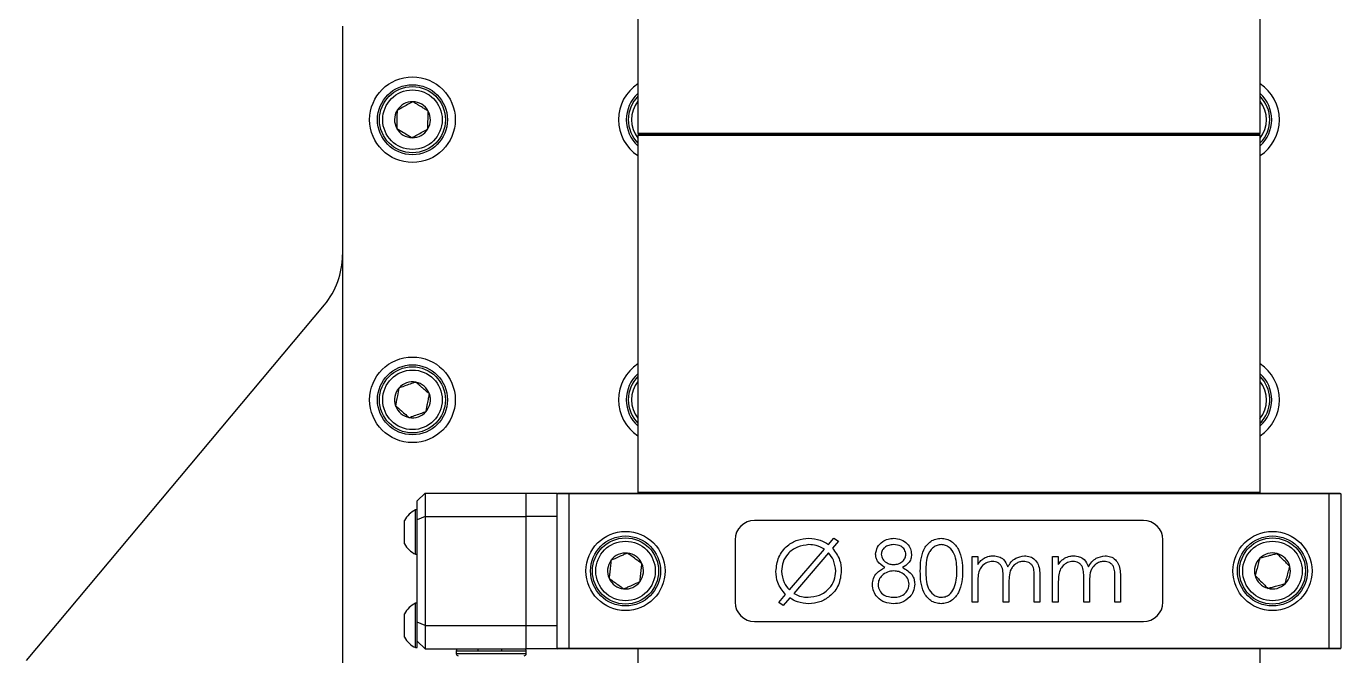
# Model space of a CAD drawing. Header units: millimetres. Extents: x 0 to 279, y 0 to 216.
# Drawn here: x 23.04 to 51.21, y 99.86 to 113.34 of the extents above; entities that cross this region are included whole.
import ezdxf

# ---------------------------------------------------------------- set-up
doc = ezdxf.new("R2010")
doc.units = ezdxf.units.MM

msp = doc.modelspace()

# ---------------------------------------------------------------- linework, layer by layer
at = {"color": 7, "linetype": 'Continuous', "lineweight": 25}
for p, q in [((36.147, 114.854), (36.147, 111.046)), ((49.481, 111.046), (49.481, 114.854)), ((29.814, 113.337), (29.814, 88.194)), ((36.147, 111.046), (36.172, 111.021)), ((36.147, 111.046), (49.481, 111.046)), ((36.172, 111.021), (36.147, 110.996)), ((36.172, 111.021), (49.456, 111.021)), ((49.456, 111.021), (49.481, 111.046)), ((49.481, 110.996), (49.456, 111.021)), ((36.147, 110.996), (36.147, 103.354)), ((49.481, 110.996), (36.147, 110.996)), ((49.481, 103.354), (49.481, 110.996)), ((29.424, 107.368), (23.037, 99.756)), ((49.529, 104.889), (49.481, 104.836)), ((31.585, 103.337), (31.418, 103.171)), ((31.418, 102.768), (31.418, 103.171)), ((31.585, 103.337), (31.585, 102.837)), ((31.585, 103.337), (33.751, 103.337)), ((33.751, 103.337), (34.418, 103.337)), ((33.751, 102.837), (33.751, 103.337)), ((34.418, 103.337), (34.418, 103.321)), ((34.418, 103.321), (34.435, 103.337)), ((34.668, 103.321), (34.418, 103.321)), ((34.418, 100.021), (34.418, 103.321)), ((34.435, 103.337), (34.668, 103.337)), ((34.668, 103.321), (34.668, 103.337)), ((34.668, 103.337), (50.96, 103.337)), ((34.668, 103.321), (34.668, 100.021)), ((50.96, 103.321), (34.668, 103.321)), ((36.146, 103.354), (36.146, 103.337)), ((42.814, 103.354), (36.146, 103.354)), ((49.482, 103.354), (42.814, 103.354)), ((49.482, 103.337), (49.482, 103.354)), ((50.96, 103.337), (51.193, 103.337)), ((50.96, 103.321), (50.96, 103.337)), ((51.21, 103.321), (50.96, 103.321)), ((50.96, 100.021), (50.96, 103.321)), ((51.193, 103.337), (51.21, 103.321)), ((51.21, 103.321), (51.21, 100.021)), ((31.418, 102.979), (31.377, 102.979)), ((31.377, 102.493), (31.377, 102.979)), ((31.585, 102.837), (31.418, 102.768)), ((31.585, 102.837), (33.751, 102.837)), ((31.585, 102.837), (31.585, 100.504)), ((34.418, 102.837), (33.751, 102.837)), ((33.751, 100.504), (33.751, 102.837)), ((31.143, 102.498), (31.143, 102.754)), ((31.418, 100.573), (31.418, 102.768)), ((46.981, 102.754), (38.647, 102.754)), ((31.143, 102.254), (31.143, 102.498)), ((31.377, 102.029), (31.377, 102.493)), ((38.231, 102.337), (38.231, 101.004)), ((40.23, 102.237), (40.349, 102.376)), ((40.446, 102.312), (40.315, 102.158)), ((40.349, 102.376), (40.446, 102.312)), ((47.397, 101.004), (47.397, 102.337)), ((31.377, 102.029), (31.418, 102.029)), ((39.395, 101.264), (40.145, 102.137)), ((40.23, 102.059), (39.485, 101.191)), ((43.31, 101.978), (43.429, 101.978)), ((43.31, 101.004), (43.31, 101.978)), ((43.429, 101.978), (43.429, 101.809)), ((45.036, 101.978), (45.156, 101.978)), ((45.036, 101.004), (45.036, 101.978)), ((45.156, 101.978), (45.156, 101.809)), ((43.976, 101.004), (43.976, 101.5)), ((44.643, 101.004), (44.643, 101.532)), ((44.763, 101.532), (44.763, 101.004)), ((45.703, 101.004), (45.703, 101.5)), ((46.37, 101.004), (46.37, 101.532)), ((46.489, 101.532), (46.489, 101.004)), ((39.164, 100.996), (39.312, 101.167)), ((43.429, 101.414), (43.429, 101.004)), ((44.096, 101.383), (44.096, 101.004)), ((45.156, 101.414), (45.156, 101.004)), ((45.823, 101.383), (45.823, 101.004)), ((31.418, 100.979), (31.377, 100.979)), ((31.377, 100.359), (31.377, 100.979)), ((39.262, 100.932), (39.164, 100.996)), ((39.401, 101.094), (39.262, 100.932)), ((43.429, 101.004), (43.31, 101.004)), ((44.096, 101.004), (43.976, 101.004)), ((44.763, 101.004), (44.643, 101.004)), ((45.156, 101.004), (45.036, 101.004)), ((45.823, 101.004), (45.703, 101.004)), ((46.489, 101.004), (46.37, 101.004)), ((31.143, 100.428), (31.143, 100.754)), ((38.647, 100.587), (46.981, 100.587)), ((31.143, 100.254), (31.143, 100.428)), ((31.377, 100.029), (31.377, 100.359)), ((31.585, 100.504), (31.418, 100.573)), ((31.418, 100.171), (31.418, 100.573)), ((31.585, 100.504), (31.585, 100.004)), ((31.585, 100.504), (33.751, 100.504)), ((33.751, 100.504), (34.418, 100.504)), ((33.751, 100.004), (33.751, 100.504)), ((31.377, 100.029), (31.418, 100.029)), ((31.418, 100.029), (31.418, 100.171)), ((31.585, 100.004), (31.418, 100.171)), ((34.418, 100.021), (34.418, 100.004)), ((34.418, 100.021), (34.668, 100.021)), ((34.418, 100.021), (34.435, 100.004)), ((34.668, 100.021), (34.668, 100.004)), ((34.668, 100.021), (50.96, 100.021)), ((50.96, 100.021), (51.21, 100.021)), ((50.96, 100.021), (50.96, 100.004)), ((51.193, 100.004), (51.21, 100.021)), ((31.585, 100.004), (33.751, 100.004)), ((32.251, 99.956), (32.251, 99.898)), ((32.717, 99.987), (32.717, 99.975)), ((32.723, 99.973), (32.717, 99.975)), ((33.229, 99.97), (33.229, 99.991)), ((34.418, 100.004), (33.751, 100.004)), ((33.751, 99.898), (33.751, 99.956)), ((34.668, 100.004), (34.435, 100.004)), ((50.96, 100.004), (34.668, 100.004)), ((36.147, 100.004), (36.147, 86.671)), ((49.481, 86.671), (49.481, 100.004)), ((51.193, 100.004), (50.96, 100.004))]:
    msp.add_line(p, q, dxfattribs=at)
at = {"color": 8, "linetype": 'Continuous', "lineweight": 25}
for p, q in [((33.751, 99.956), (32.251, 99.956)), ((33.751, 99.898), (32.251, 99.898))]:
    msp.add_line(p, q, dxfattribs=at)
at = {"color": 7, "linetype": 'Continuous', "lineweight": 25}
for centre, radius in [((31.314, 111.337), 0.917), ((31.314, 111.337), 0.75), ((31.314, 111.337), 0.708), ((31.314, 111.337), 0.638), ((31.314, 105.337), 0.917), ((31.314, 105.337), 0.75), ((31.314, 105.337), 0.708), ((31.314, 105.337), 0.638), ((35.881, 101.671), 0.848), ((35.881, 101.671), 0.75), ((35.881, 101.671), 0.708), ((35.881, 101.671), 0.638), ((49.747, 101.671), 0.848), ((49.747, 101.671), 0.75), ((49.747, 101.671), 0.708), ((49.747, 101.671), 0.638)]:
    msp.add_circle(centre, radius, dxfattribs=at)
for centre, radius, start, end in [((36.647, 111.337), 0.917, 123.0557, 236.9443), ((36.647, 111.337), 0.75, 131.8103, 228.1897), ((48.981, 111.337), 0.917, 303.0557, 56.9443), ((48.981, 111.337), 0.75, 311.8103, 48.1897), ((31.314, 111.337), 0.385, 88.9187, 148.9187), ((31.314, 111.337), 0.385, 28.9187, 88.9187), ((36.647, 111.337), 0.708, 134.9009, 225.0991), ((36.647, 111.337), 0.638, 141.6573, 218.3427), ((48.981, 111.337), 0.708, 315.357, 45.0991), ((48.981, 111.337), 0.638, 321.6573, 38.3427), ((31.314, 111.337), 0.385, 148.9187, 208.9187), ((31.314, 111.337), 0.385, 328.9187, 28.9187), ((31.314, 111.337), 0.385, 208.9187, 268.9187), ((31.314, 111.337), 0.385, 268.9187, 328.9187), ((28.147, 108.439), 1.667, 320, 0), ((36.647, 105.337), 0.917, 123.0557, 236.9443), ((48.981, 105.337), 0.917, 303.0557, 56.9443), ((31.314, 105.337), 0.385, 79.2165, 139.2165), ((31.314, 105.337), 0.385, 19.2165, 79.2165), ((36.647, 105.337), 0.75, 131.8103, 228.1897), ((36.647, 105.337), 0.708, 134.9009, 225.0991), ((36.647, 105.337), 0.638, 141.6573, 218.3427), ((48.981, 105.337), 0.638, 320.7054, 38.3427), ((48.981, 105.337), 0.75, 311.8103, 48.1897), ((48.981, 105.337), 0.708, 320.7054, 45.0991), ((31.314, 105.337), 0.385, 139.2165, 199.2165), ((31.314, 105.337), 0.385, 319.2165, 19.2165), ((31.314, 105.337), 0.385, 199.2165, 259.2165), ((31.314, 105.337), 0.385, 259.2165, 319.2165), ((31.609, 102.504), 0.529, 116.0373, 151.7773), ((38.647, 102.337), 0.417, 90, 180), ((46.981, 102.337), 0.417, 0, 90), ((31.609, 102.504), 0.529, 208.2227, 243.9627), ((35.881, 101.671), 0.385, 83.9913, 143.9913), ((35.881, 101.671), 0.385, 23.9913, 83.9913), ((49.747, 101.671), 0.385, 74.8684, 134.8684), ((49.747, 101.671), 0.385, 14.8684, 74.8684), ((35.881, 101.671), 0.385, 143.9913, 203.9913), ((35.881, 101.671), 0.385, 323.9913, 23.9913), ((49.747, 101.671), 0.385, 134.8684, 194.8684), ((49.747, 101.671), 0.385, 314.8684, 14.8684), ((35.881, 101.671), 0.385, 203.9913, 263.9913), ((35.881, 101.671), 0.385, 263.9913, 323.9913), ((49.747, 101.671), 0.385, 194.8684, 254.8684), ((49.747, 101.671), 0.385, 254.8684, 314.8684), ((31.609, 100.504), 0.529, 116.0373, 151.7773), ((38.647, 101.004), 0.417, 180, 270), ((46.981, 101.004), 0.417, 270, 0), ((31.609, 100.504), 0.529, 208.2227, 243.9627), ((32.293, 99.956), 0.0417, 90, 180), ((32.293, 99.898), 0.0417, 180, 270), ((33.71, 99.956), 0.0417, 0, 90), ((33.71, 99.898), 0.0417, 270, 0)]:
    msp.add_arc(centre, radius, start, end, dxfattribs=at)
for points, knots in [([(31.321, 111.722), (31.302, 111.712), (31.248, 111.682), (31.149, 111.627), (31.053, 111.574), (31.001, 111.545), (30.984, 111.536)], [0, 0, 0, 0, 0.180942, 0.506293, 0.843975, 1, 1, 1, 1]), ([(31.651, 111.524), (31.64, 111.53), (31.617, 111.544), (31.582, 111.565), (31.545, 111.587), (31.502, 111.613), (31.453, 111.643), (31.404, 111.672), (31.36, 111.699), (31.334, 111.714), (31.321, 111.722)], [0, 0, 0, 0, 0.107786, 0.216167, 0.327311, 0.439954, 0.593485, 0.752147, 0.875506, 1, 1, 1, 1]), ([(30.984, 111.536), (30.983, 111.481), (30.982, 111.387), (30.979, 111.25), (30.978, 111.182), (30.977, 111.151)], [0, 0, 0, 0, 0.439122, 0.751371, 1, 1, 1, 1]), ([(31.644, 111.139), (31.644, 111.165), (31.645, 111.219), (31.647, 111.318), (31.649, 111.425), (31.65, 111.493), (31.651, 111.524)], [0, 0, 0, 0, 0.216453, 0.440306, 0.751896, 1, 1, 1, 1]), ([(30.977, 111.151), (31.024, 111.123), (31.105, 111.074), (31.222, 111.003), (31.281, 110.968), (31.307, 110.953)], [0, 0, 0, 0, 0.439122, 0.751371, 1, 1, 1, 1]), ([(31.307, 110.953), (31.323, 110.962), (31.375, 110.991), (31.471, 111.044), (31.571, 111.098), (31.624, 111.128), (31.644, 111.139)], [0, 0, 0, 0, 0.156025, 0.493707, 0.819058, 1, 1, 1, 1]), ([(31.386, 105.716), (31.365, 105.708), (31.307, 105.688), (31.2, 105.651), (31.097, 105.615), (31.04, 105.595), (31.023, 105.589)], [0, 0, 0, 0, 0.180942, 0.506293, 0.843975, 1, 1, 1, 1]), ([(31.677, 105.464), (31.668, 105.473), (31.648, 105.49), (31.617, 105.517), (31.584, 105.545), (31.546, 105.578), (31.503, 105.615), (31.459, 105.652), (31.42, 105.686), (31.397, 105.706), (31.386, 105.716)], [0, 0, 0, 0, 0.107786, 0.216167, 0.327311, 0.439954, 0.593485, 0.752147, 0.875506, 1, 1, 1, 1]), ([(31.023, 105.589), (31.012, 105.535), (30.995, 105.442), (30.969, 105.307), (30.956, 105.24), (30.951, 105.211)], [0, 0, 0, 0, 0.439122, 0.751371, 1, 1, 1, 1]), ([(31.605, 105.086), (31.61, 105.112), (31.62, 105.165), (31.639, 105.262), (31.659, 105.367), (31.672, 105.434), (31.677, 105.464)], [0, 0, 0, 0, 0.216453, 0.440306, 0.751896, 1, 1, 1, 1]), ([(30.951, 105.211), (30.992, 105.175), (31.064, 105.113), (31.167, 105.024), (31.219, 104.979), (31.242, 104.959)], [0, 0, 0, 0, 0.439122, 0.751371, 1, 1, 1, 1]), ([(31.242, 104.959), (31.26, 104.966), (31.316, 104.985), (31.42, 105.021), (31.527, 105.059), (31.585, 105.079), (31.605, 105.086)], [0, 0, 0, 0, 0.156025, 0.493707, 0.819058, 1, 1, 1, 1]), ([(39.105, 101.663), (39.117, 101.767), (39.142, 101.975), (39.328, 102.211), (39.562, 102.349), (39.726, 102.364), (39.807, 102.372)], [0, 0, 0, 0, 0.279679, 0.55925, 0.779605, 1, 1, 1, 1]), ([(39.807, 102.372), (39.892, 102.364), (40.044, 102.352), (40.173, 102.272), (40.23, 102.237)], [0, 0, 0, 0, 0.559534, 1, 1, 1, 1]), ([(41.241, 102.029), (41.251, 102.083), (41.27, 102.19), (41.38, 102.301), (41.505, 102.361), (41.59, 102.368), (41.632, 102.372)], [0, 0, 0, 0, 0.278806, 0.558457, 0.77916, 1, 1, 1, 1]), ([(41.632, 102.372), (41.685, 102.366), (41.792, 102.354), (41.916, 102.266), (41.995, 102.151), (42.005, 102.067), (42.011, 102.026)], [0, 0, 0, 0, 0.279929, 0.559623, 0.779946, 1, 1, 1, 1]), ([(42.199, 101.67), (42.2, 101.748), (42.204, 101.903), (42.252, 102.096), (42.334, 102.229), (42.421, 102.309), (42.527, 102.362), (42.605, 102.368), (42.644, 102.372)], [0, 0, 0, 0, 0.250526, 0.500164, 0.625273, 0.750198, 0.875111, 1, 1, 1, 1]), ([(42.644, 102.372), (42.684, 102.368), (42.762, 102.362), (42.905, 102.292), (43.033, 102.134), (43.098, 101.905), (43.102, 101.749), (43.105, 101.67)], [0, 0, 0, 0, 0.125169, 0.250336, 0.498865, 0.749016, 1, 1, 1, 1]), ([(35.921, 102.054), (35.897, 102.043), (35.848, 102.021), (35.757, 101.981), (35.659, 101.937), (35.597, 101.909), (35.569, 101.897)], [0, 0, 0, 0, 0.216453, 0.440306, 0.751896, 1, 1, 1, 1]), ([(36.232, 101.827), (36.211, 101.843), (36.168, 101.874), (36.087, 101.933), (36.001, 101.996), (35.945, 102.036), (35.921, 102.054)], [0, 0, 0, 0, 0.216453, 0.440306, 0.751896, 1, 1, 1, 1]), ([(39.813, 102.235), (39.728, 102.224), (39.558, 102.203), (39.362, 102.056), (39.243, 101.867), (39.23, 101.733), (39.224, 101.666)], [0, 0, 0, 0, 0.279737, 0.559467, 0.779693, 1, 1, 1, 1]), ([(40.145, 102.137), (40.087, 102.169), (39.983, 102.227), (39.865, 102.232), (39.813, 102.235)], [0, 0, 0, 0, 0.55922, 1, 1, 1, 1]), ([(40.387, 101.67), (40.377, 101.752), (40.361, 101.896), (40.27, 102.009), (40.23, 102.059)], [0, 0, 0, 0, 0.559034, 1, 1, 1, 1]), ([(40.315, 102.158), (40.377, 102.078), (40.488, 101.934), (40.501, 101.753), (40.506, 101.674)], [0, 0, 0, 0, 0.55894, 1, 1, 1, 1]), ([(41.436, 101.747), (41.379, 101.785), (41.299, 101.838), (41.248, 101.95), (41.244, 102.003), (41.241, 102.029)], [0, 0, 0, 0, 0.557752, 0.778932, 1, 1, 1, 1]), ([(41.625, 102.235), (41.59, 102.232), (41.52, 102.228), (41.435, 102.179), (41.372, 102.11), (41.365, 102.055), (41.361, 102.028)], [0, 0, 0, 0, 0.280651, 0.560566, 0.78062, 1, 1, 1, 1]), ([(41.361, 102.028), (41.368, 101.992), (41.383, 101.921), (41.463, 101.854), (41.546, 101.814), (41.602, 101.81), (41.63, 101.807)], [0, 0, 0, 0, 0.277721, 0.558224, 0.779072, 1, 1, 1, 1]), ([(41.891, 102.03), (41.884, 102.064), (41.869, 102.133), (41.771, 102.222), (41.681, 102.23), (41.625, 102.235)], [0, 0, 0, 0, 0.278971, 0.559919, 1, 1, 1, 1]), ([(41.63, 101.807), (41.666, 101.811), (41.736, 101.819), (41.822, 101.873), (41.878, 101.947), (41.887, 102.003), (41.891, 102.03)], [0, 0, 0, 0, 0.280237, 0.560145, 0.780435, 1, 1, 1, 1]), ([(42.011, 102.026), (42.008, 101.992), (42.002, 101.926), (41.938, 101.821), (41.866, 101.775), (41.821, 101.747)], [0, 0, 0, 0, 0.280159, 0.560243, 1, 1, 1, 1]), ([(42.648, 102.235), (42.618, 102.232), (42.557, 102.226), (42.476, 102.179), (42.411, 102.113), (42.352, 102.005), (42.322, 101.853), (42.319, 101.732), (42.318, 101.671)], [0, 0, 0, 0, 0.124874, 0.249889, 0.374726, 0.499789, 0.7495, 1, 1, 1, 1]), ([(42.985, 101.671), (42.983, 101.732), (42.979, 101.854), (42.937, 102.033), (42.848, 102.163), (42.74, 102.225), (42.679, 102.232), (42.648, 102.235)], [0, 0, 0, 0, 0.250921, 0.501308, 0.749642, 0.874909, 1, 1, 1, 1]), ([(43.565, 101.946), (43.6, 101.962), (43.665, 101.99), (43.735, 101.994), (43.765, 101.996)], [0, 0, 0, 0, 0.5597433, 1, 1, 1, 1]), ([(43.765, 101.996), (43.804, 101.992), (43.882, 101.984), (44.009, 101.912), (44.05, 101.818), (44.075, 101.76)], [0, 0, 0, 0, 0.280809, 0.561507, 1, 1, 1, 1]), ([(44.075, 101.76), (44.098, 101.796), (44.142, 101.867), (44.259, 101.967), (44.367, 101.985), (44.433, 101.996)], [0, 0, 0, 0, 0.281263, 0.562094, 1, 1, 1, 1]), ([(44.433, 101.996), (44.473, 101.992), (44.554, 101.985), (44.659, 101.917), (44.733, 101.809), (44.76, 101.674), (44.762, 101.579), (44.763, 101.532)], [0, 0, 0, 0, 0.186521, 0.37285, 0.559174, 0.779254, 1, 1, 1, 1]), ([(45.291, 101.946), (45.327, 101.962), (45.391, 101.99), (45.461, 101.994), (45.492, 101.996)], [0, 0, 0, 0, 0.559743, 1, 1, 1, 1]), ([(45.492, 101.996), (45.531, 101.992), (45.609, 101.984), (45.736, 101.912), (45.777, 101.818), (45.802, 101.76)], [0, 0, 0, 0, 0.280809, 0.561507, 1, 1, 1, 1]), ([(45.802, 101.76), (45.824, 101.796), (45.868, 101.867), (45.985, 101.967), (46.093, 101.985), (46.159, 101.996)], [0, 0, 0, 0, 0.281263, 0.562094, 1, 1, 1, 1]), ([(46.159, 101.996), (46.2, 101.992), (46.281, 101.985), (46.386, 101.917), (46.459, 101.809), (46.486, 101.674), (46.488, 101.579), (46.489, 101.532)], [0, 0, 0, 0, 0.186521, 0.37285, 0.559174, 0.779254, 1, 1, 1, 1]), ([(49.848, 102.042), (49.822, 102.036), (49.77, 102.022), (49.674, 101.996), (49.571, 101.969), (49.505, 101.951), (49.476, 101.944)], [0, 0, 0, 0, 0.2164527, 0.4403056, 0.751896, 1, 1, 1, 1]), ([(50.119, 101.77), (50.101, 101.788), (50.063, 101.826), (49.993, 101.897), (49.917, 101.972), (49.869, 102.021), (49.848, 102.042)], [0, 0, 0, 0, 0.216453, 0.440306, 0.751896, 1, 1, 1, 1]), ([(35.569, 101.897), (35.567, 101.875), (35.561, 101.814), (35.549, 101.701), (35.537, 101.592), (35.531, 101.533), (35.529, 101.514)], [0, 0, 0, 0, 0.180942, 0.506293, 0.843975, 1, 1, 1, 1]), ([(36.192, 101.444), (36.194, 101.463), (36.2, 101.523), (36.212, 101.632), (36.224, 101.744), (36.23, 101.805), (36.232, 101.827)], [0, 0, 0, 0, 0.156025, 0.493707, 0.819058, 1, 1, 1, 1]), ([(41.173, 101.381), (41.177, 101.426), (41.186, 101.515), (41.276, 101.653), (41.375, 101.711), (41.436, 101.747)], [0, 0, 0, 0, 0.279987, 0.559901, 1, 1, 1, 1]), ([(41.821, 101.747), (41.897, 101.701), (42.002, 101.637), (42.071, 101.494), (42.076, 101.426), (42.079, 101.392)], [0, 0, 0, 0, 0.558271, 0.779089, 1, 1, 1, 1]), ([(43.429, 101.809), (43.451, 101.838), (43.49, 101.891), (43.542, 101.929), (43.565, 101.946)], [0, 0, 0, 0, 0.560148, 1, 1, 1, 1]), ([(43.745, 101.876), (43.705, 101.871), (43.627, 101.861), (43.528, 101.79), (43.457, 101.684), (43.432, 101.553), (43.43, 101.46), (43.429, 101.414)], [0, 0, 0, 0, 0.186202, 0.372665, 0.559103, 0.77925, 1, 1, 1, 1]), ([(43.976, 101.5), (43.976, 101.542), (43.974, 101.626), (43.963, 101.734), (43.918, 101.806), (43.851, 101.862), (43.787, 101.87), (43.745, 101.876)], [0, 0, 0, 0, 0.251163, 0.501303, 0.62647, 0.751749, 1, 1, 1, 1]), ([(44.412, 101.876), (44.384, 101.874), (44.329, 101.869), (44.253, 101.833), (44.188, 101.78), (44.125, 101.687), (44.099, 101.548), (44.097, 101.438), (44.096, 101.383)], [0, 0, 0, 0, 0.124988, 0.250005, 0.3751, 0.5002, 0.749432, 1, 1, 1, 1]), ([(44.643, 101.532), (44.642, 101.572), (44.641, 101.651), (44.626, 101.752), (44.577, 101.817), (44.512, 101.865), (44.452, 101.871), (44.412, 101.876)], [0, 0, 0, 0, 0.2511115, 0.5006677, 0.6258492, 0.7511701, 1, 1, 1, 1]), ([(45.156, 101.809), (45.177, 101.838), (45.216, 101.891), (45.268, 101.929), (45.291, 101.946)], [0, 0, 0, 0, 0.560148, 1, 1, 1, 1]), ([(45.471, 101.876), (45.432, 101.871), (45.353, 101.861), (45.254, 101.79), (45.184, 101.684), (45.159, 101.553), (45.157, 101.46), (45.156, 101.414)], [0, 0, 0, 0, 0.186202, 0.372665, 0.559103, 0.77925, 1, 1, 1, 1]), ([(45.703, 101.5), (45.702, 101.542), (45.701, 101.626), (45.69, 101.734), (45.644, 101.806), (45.578, 101.862), (45.514, 101.87), (45.471, 101.876)], [0, 0, 0, 0, 0.251163, 0.501303, 0.62647, 0.751749, 1, 1, 1, 1]), ([(46.139, 101.876), (46.111, 101.874), (46.055, 101.869), (45.979, 101.833), (45.915, 101.78), (45.851, 101.687), (45.825, 101.548), (45.823, 101.438), (45.823, 101.383)], [0, 0, 0, 0, 0.124988, 0.250005, 0.3751, 0.5002, 0.749432, 1, 1, 1, 1]), ([(46.37, 101.532), (46.369, 101.572), (46.368, 101.651), (46.353, 101.752), (46.304, 101.817), (46.239, 101.865), (46.179, 101.871), (46.139, 101.876)], [0, 0, 0, 0, 0.251112, 0.500668, 0.625849, 0.75117, 1, 1, 1, 1]), ([(49.476, 101.944), (49.47, 101.922), (49.454, 101.863), (49.424, 101.754), (49.396, 101.648), (49.38, 101.59), (49.375, 101.572)], [0, 0, 0, 0, 0.180942, 0.506293, 0.843975, 1, 1, 1, 1]), ([(50.019, 101.398), (50.024, 101.416), (50.039, 101.474), (50.068, 101.58), (50.098, 101.689), (50.114, 101.748), (50.119, 101.77)], [0, 0, 0, 0, 0.156025, 0.493707, 0.819058, 1, 1, 1, 1]), ([(35.529, 101.514), (35.55, 101.499), (35.594, 101.467), (35.674, 101.409), (35.761, 101.346), (35.816, 101.306), (35.84, 101.288)], [0, 0, 0, 0, 0.216453, 0.440306, 0.751896, 1, 1, 1, 1]), ([(35.84, 101.288), (35.864, 101.299), (35.913, 101.32), (36.004, 101.361), (36.102, 101.404), (36.164, 101.432), (36.192, 101.444)], [0, 0, 0, 0, 0.216453, 0.440306, 0.751896, 1, 1, 1, 1]), ([(39.312, 101.167), (39.245, 101.248), (39.125, 101.394), (39.111, 101.581), (39.105, 101.663)], [0, 0, 0, 0, 0.559026, 1, 1, 1, 1]), ([(39.224, 101.666), (39.234, 101.581), (39.252, 101.43), (39.351, 101.315), (39.395, 101.264)], [0, 0, 0, 0, 0.5589189, 1, 1, 1, 1]), ([(39.792, 101.107), (39.877, 101.116), (40.048, 101.135), (40.248, 101.279), (40.367, 101.469), (40.38, 101.603), (40.387, 101.67)], [0, 0, 0, 0, 0.279931, 0.55953, 0.779725, 1, 1, 1, 1]), ([(40.506, 101.674), (40.495, 101.57), (40.471, 101.363), (40.281, 101.132), (40.051, 100.991), (39.888, 100.977), (39.806, 100.97)], [0, 0, 0, 0, 0.279625, 0.559346, 0.779598, 1, 1, 1, 1]), ([(41.633, 101.671), (41.586, 101.667), (41.493, 101.659), (41.382, 101.584), (41.306, 101.488), (41.297, 101.414), (41.293, 101.377)], [0, 0, 0, 0, 0.280283, 0.560138, 0.780298, 1, 1, 1, 1]), ([(41.959, 101.39), (41.951, 101.434), (41.936, 101.523), (41.841, 101.611), (41.738, 101.663), (41.668, 101.668), (41.633, 101.671)], [0, 0, 0, 0, 0.278303, 0.558509, 0.779146, 1, 1, 1, 1]), ([(42.644, 100.97), (42.605, 100.973), (42.528, 100.979), (42.386, 101.049), (42.261, 101.208), (42.204, 101.437), (42.201, 101.592), (42.199, 101.67)], [0, 0, 0, 0, 0.125181, 0.250351, 0.498778, 0.748946, 1, 1, 1, 1]), ([(42.318, 101.671), (42.319, 101.61), (42.322, 101.488), (42.357, 101.307), (42.449, 101.178), (42.557, 101.116), (42.618, 101.11), (42.648, 101.107)], [0, 0, 0, 0, 0.251085, 0.501371, 0.749628, 0.874877, 1, 1, 1, 1]), ([(43.105, 101.67), (43.102, 101.592), (43.098, 101.435), (43.033, 101.206), (42.905, 101.049), (42.762, 100.979), (42.684, 100.973), (42.644, 100.97)], [0, 0, 0, 0, 0.251002, 0.501138, 0.749612, 0.874807, 1, 1, 1, 1]), ([(42.934, 101.336), (42.951, 101.397), (42.982, 101.507), (42.984, 101.621), (42.985, 101.671)], [0, 0, 0, 0, 0.559599, 1, 1, 1, 1]), ([(49.375, 101.572), (49.394, 101.553), (49.432, 101.515), (49.502, 101.445), (49.577, 101.369), (49.625, 101.321), (49.647, 101.299)], [0, 0, 0, 0, 0.216453, 0.440306, 0.751896, 1, 1, 1, 1]), ([(39.485, 101.191), (39.539, 101.164), (39.636, 101.114), (39.744, 101.109), (39.792, 101.107)], [0, 0, 0, 0, 0.5593063, 1, 1, 1, 1]), ([(41.624, 100.97), (41.56, 100.974), (41.431, 100.982), (41.281, 101.09), (41.19, 101.231), (41.179, 101.331), (41.173, 101.381)], [0, 0, 0, 0, 0.280545, 0.559269, 0.779816, 1, 1, 1, 1]), ([(41.293, 101.377), (41.3, 101.333), (41.315, 101.244), (41.438, 101.126), (41.555, 101.114), (41.625, 101.107)], [0, 0, 0, 0, 0.279833, 0.560198, 1, 1, 1, 1]), ([(41.625, 101.107), (41.671, 101.11), (41.763, 101.116), (41.874, 101.186), (41.946, 101.282), (41.955, 101.354), (41.959, 101.39)], [0, 0, 0, 0, 0.280602, 0.559962, 0.78018, 1, 1, 1, 1]), ([(42.079, 101.392), (42.074, 101.336), (42.064, 101.234), (42.004, 101.152), (41.978, 101.116)], [0, 0, 0, 0, 0.559346, 1, 1, 1, 1]), ([(42.648, 101.107), (42.685, 101.111), (42.758, 101.12), (42.87, 101.196), (42.91, 101.283), (42.934, 101.336)], [0, 0, 0, 0, 0.280257, 0.560781, 1, 1, 1, 1]), ([(49.647, 101.299), (49.672, 101.306), (49.724, 101.32), (49.82, 101.345), (49.924, 101.373), (49.99, 101.39), (50.019, 101.398)], [0, 0, 0, 0, 0.2164527, 0.4403056, 0.751896, 1, 1, 1, 1]), ([(39.806, 100.97), (39.725, 100.976), (39.58, 100.988), (39.456, 101.061), (39.401, 101.094)], [0, 0, 0, 0, 0.559557, 1, 1, 1, 1]), ([(41.978, 101.116), (41.92, 101.067), (41.817, 100.98), (41.683, 100.973), (41.624, 100.97)], [0, 0, 0, 0, 0.557758, 1, 1, 1, 1])]:
    msp.add_open_spline(points, degree=3, knots=knots, dxfattribs=at)

doc.saveas('drawing.dxf')
